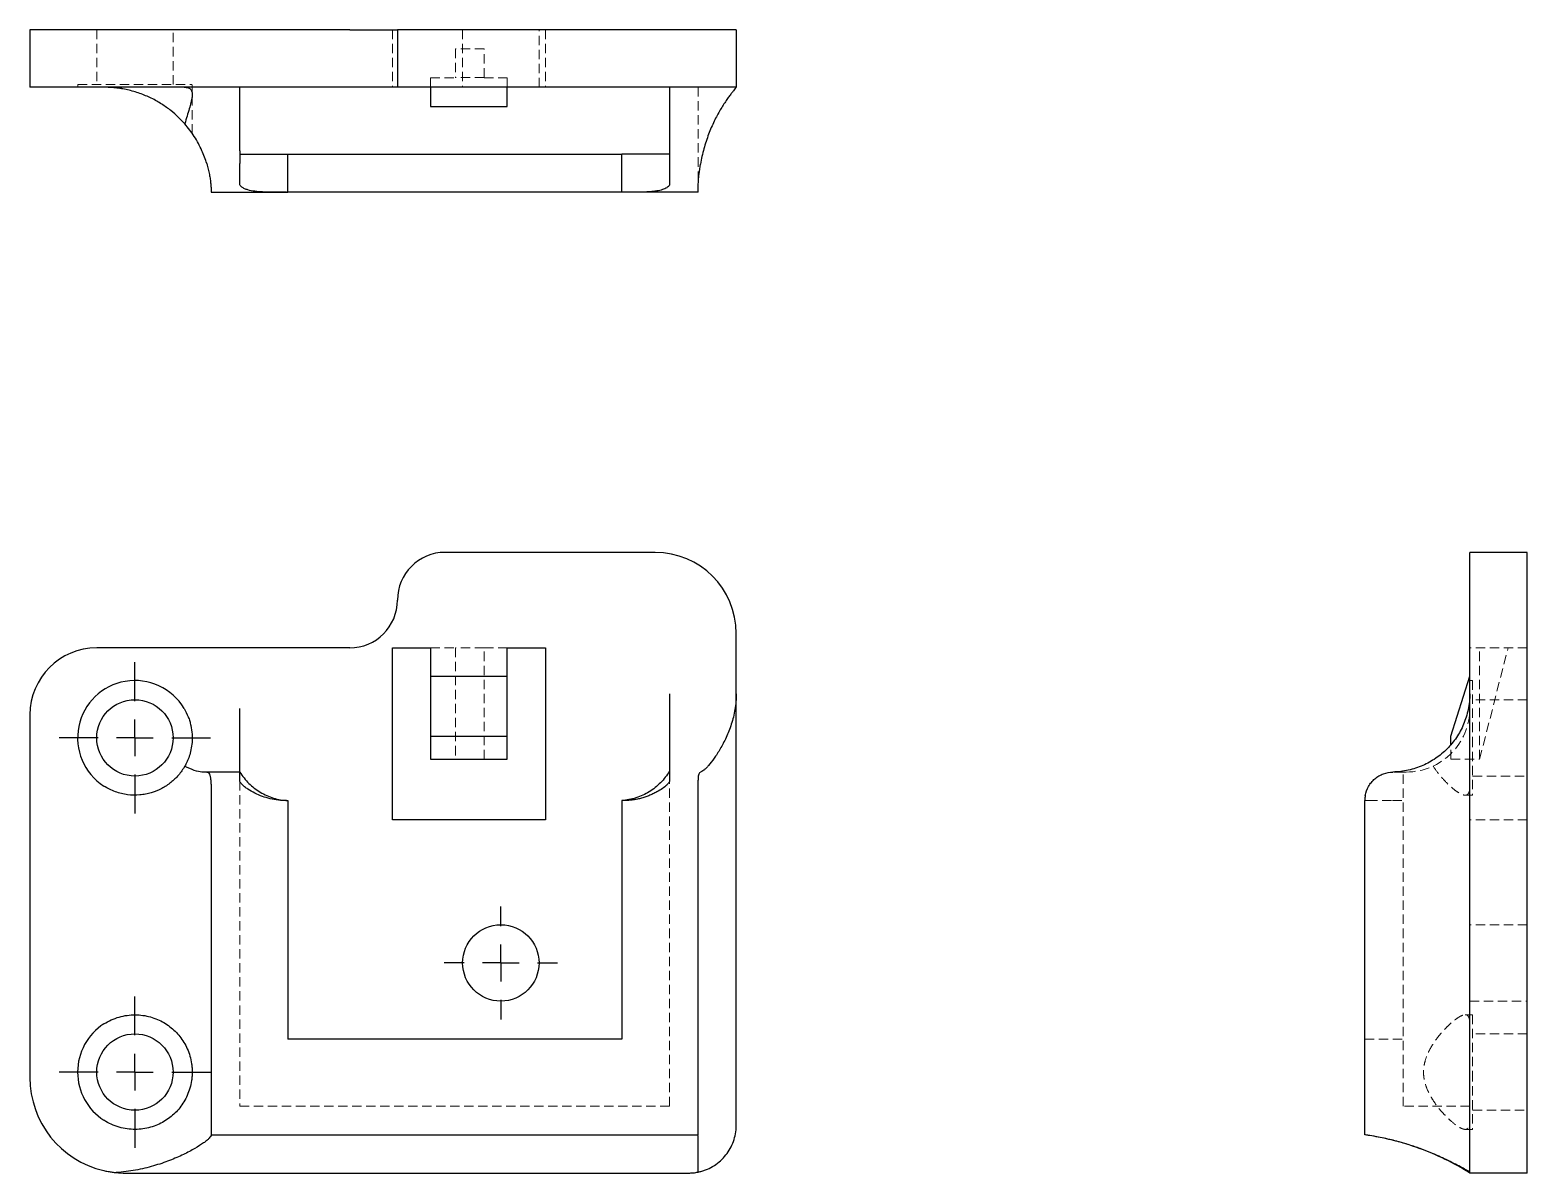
# Model space of a CAD drawing. Header units: millimetres. Extents: x 33 to 237, y 16 to 172.
import ezdxf

# ---------------------------------------------------------------- set-up
doc = ezdxf.new("R2010")
doc.units = ezdxf.units.MM
doc.linetypes.add('HIDDEN', pattern=[1.905, 1.27, -0.635])
doc.layers.add('10', color=7, linetype='Continuous')

# ---------------------------------------------------------------- blocks, each defined once
blk = doc.blocks.new('SW_CENTERMARKSYMBOL_0')
at = {"layer": '10', "color": 0}
for p, q in [((0, 5), (0, 10.29)), ((0, 0), (0, 2.5)), ((-5, 0), (-10.29, 0)), ((0, 0), (-2.5, 0)), ((0, 0), (0, -2.5)), ((0, 0), (2.5, 0)), ((5, 0), (10.29, 0)), ((0, -5), (0, -10.29))]:
    blk.add_line(p, q, dxfattribs=at)
blk = doc.blocks.new('SW_CENTERMARKSYMBOL_1')
at = {"layer": '10', "color": 0}
for p, q in [((0, 5), (0, 10.29)), ((0, 0), (0, 2.5)), ((-5, 0), (-10.29, 0)), ((0, 0), (-2.5, 0)), ((0, 0), (0, -2.5)), ((0, 0), (2.5, 0)), ((5, 0), (10.29, 0)), ((0, -5), (0, -10.29))]:
    blk.add_line(p, q, dxfattribs=at)
blk = doc.blocks.new('SW_CENTERMARKSYMBOL_2')
at = {"layer": '10', "color": 0}
for p, q in [((0, 5), (0, 7.69)), ((0, 0), (0, 2.5)), ((-5, 0), (-7.69, 0)), ((0, 0), (-2.5, 0)), ((0, 0), (0, -2.5)), ((0, 0), (2.5, 0)), ((5, 0), (7.69, 0)), ((0, -5), (0, -7.69))]:
    blk.add_line(p, q, dxfattribs=at)

msp = doc.modelspace()

# ---------------------------------------------------------------- linework, layer by layer
at = {"color": 7, "linetype": 'Continuous', "lineweight": 25}
for p, q in [((32.99, 171.54), (32.99, 163.75)), ((42.07, 171.54), (32.99, 171.54)), ((76.46, 171.54), (42.07, 171.54)), ((76.46, 171.54), (82.95, 171.54)), ((82.95, 171.54), (82.95, 163.75)), ((89.44, 171.54), (82.95, 171.54)), ((117.99, 171.54), (89.44, 171.54)), ((129.02, 171.54), (117.99, 171.54)), ((129.02, 171.54), (129.02, 163.75)), ((42.07, 163.75), (32.99, 163.75)), ((76.46, 163.75), (42.07, 163.75)), ((61.54, 155.12), (61.54, 163.75)), ((82.95, 163.75), (76.46, 163.75)), ((89.44, 163.75), (82.95, 163.75)), ((87.46, 163.75), (87.46, 161.15)), ((117.99, 163.75), (89.44, 163.75)), ((97.88, 161.15), (97.88, 163.75)), ((129.02, 163.75), (117.99, 163.75)), ((119.93, 163.75), (119.93, 154.67)), ((87.46, 161.15), (97.88, 161.15)), ((61.54, 155.12), (61.54, 154.67)), ((61.54, 154.67), (61.54, 153.37)), ((61.54, 154.67), (68.03, 154.67)), ((68.03, 153.37), (68.03, 154.67)), ((68.03, 154.67), (113.45, 154.67)), ((68.03, 149.94), (68.03, 153.37)), ((113.45, 153.22), (113.45, 154.67)), ((113.45, 149.94), (113.45, 153.22)), ((57.64, 149.47), (67.88, 149.47)), ((67.88, 149.47), (68.03, 149.47)), ((68.03, 149.47), (68.03, 149.94)), ((113.45, 149.47), (68.03, 149.47)), ((113.45, 149.47), (113.45, 149.94)), ((113.59, 149.47), (113.45, 149.47)), ((123.83, 149.47), (113.59, 149.47)), ((123.83, 149.47), (123.83, 149.53)), ((117.99, 100.54), (89.44, 100.54)), ((228.75, 89.51), (228.75, 100.54)), ((236.54, 100.54), (228.75, 100.54)), ((236.54, 89.51), (236.54, 100.54)), ((76.46, 87.56), (42.07, 87.56)), ((82.3, 87.56), (87.46, 87.56)), ((82.3, 64.2), (82.3, 87.56)), ((87.46, 87.56), (87.46, 83.73)), ((97.88, 87.56), (103.06, 87.56)), ((97.88, 83.73), (97.88, 87.56)), ((103.06, 87.56), (103.06, 64.2)), ((129.02, 81.33), (129.02, 89.51)), ((228.75, 81.33), (228.75, 89.51)), ((236.54, 22.68), (236.54, 89.51)), ((87.46, 83.73), (97.88, 83.73)), ((87.46, 83.73), (87.46, 75.55)), ((97.88, 75.55), (97.88, 83.73)), ((226.15, 75.55), (228.75, 83.73)), ((119.93, 81.33), (119.93, 70.8)), ((129.02, 22.68), (129.02, 81.33)), ((228.75, 22.68), (228.75, 81.33)), ((32.99, 78.48), (32.99, 29.16)), ((61.54, 70.69), (61.54, 79.32)), ((87.46, 75.55), (97.88, 75.55)), ((87.46, 75.55), (87.46, 72.44)), ((97.88, 72.44), (97.88, 75.55)), ((226.15, 74.37), (226.15, 75.55)), ((87.46, 72.44), (97.88, 72.44)), ((57.02, 70.69), (56.37, 70.69)), ((61.54, 70.69), (57.02, 70.69)), ((123.83, 66.8), (123.83, 67.47)), ((57.64, 66.8), (57.64, 21.38)), ((67.88, 66.8), (68.03, 66.8)), ((68.03, 66.8), (68.03, 34.36)), ((113.45, 66.8), (113.45, 34.36)), ((113.59, 66.8), (113.45, 66.8)), ((123.83, 21.38), (123.83, 66.8)), ((214.47, 21.38), (214.47, 66.8)), ((103.06, 64.2), (82.3, 64.2)), ((113.45, 34.36), (68.03, 34.36)), ((228.75, 22.31), (228.75, 22.68)), ((236.54, 16.19), (236.54, 22.68)), ((57.64, 21.38), (122.53, 21.38)), ((122.53, 21.38), (123.83, 21.38)), ((45.96, 16.19), (122.53, 16.19)), ((236.54, 16.19), (228.75, 16.19))]:
    msp.add_line(p, q, dxfattribs=at)
at = {"color": 7, "linetype": 'HIDDEN', "lineweight": 18}
for p, q in [((42.07, 171.54), (42.07, 164.14)), ((52.45, 164.14), (52.45, 171.54)), ((82.3, 171.54), (82.3, 163.75)), ((91.82, 171.54), (91.82, 163.75)), ((102.2, 163.75), (102.2, 171.54)), ((103.06, 171.54), (103.06, 163.75)), ((94.76, 168.96), (90.86, 168.96)), ((90.86, 168.96), (90.86, 165.05)), ((94.76, 165.05), (94.76, 168.96)), ((87.46, 165.05), (87.46, 163.75)), ((87.46, 165.05), (90.86, 165.05)), ((94.76, 165.08), (90.86, 165.08)), ((94.76, 165.05), (97.88, 165.05)), ((97.88, 165.05), (97.88, 163.75)), ((39.48, 164.14), (55.05, 164.14)), ((39.48, 164.14), (39.48, 163.75)), ((55.05, 162.76), (55.05, 164.14)), ((55.05, 157.47), (55.05, 162.76)), ((54.13, 158.65), (53.81, 159.01)), ((87.46, 87.56), (90.86, 87.56)), ((90.86, 87.56), (90.86, 72.44)), ((94.76, 87.56), (90.86, 87.56)), ((94.76, 72.44), (94.76, 87.56)), ((94.76, 87.56), (97.88, 87.56)), ((236.54, 87.56), (228.75, 87.56)), ((230.05, 72.44), (230.05, 87.56)), ((230.08, 72.44), (233.96, 87.56)), ((229.14, 83.11), (228.75, 83.11)), ((229.14, 83.11), (229.14, 75.33)), ((236.54, 80.52), (229.14, 80.52)), ((229.14, 75.33), (229.14, 67.54)), ((226.15, 72.44), (226.15, 74.37)), ((226.15, 72.44), (230.05, 72.44)), ((230.05, 72.44), (230.08, 72.44)), ((61.54, 69.46), (61.54, 25.27)), ((119.93, 70.69), (119.93, 70.8)), ((119.93, 25.27), (119.93, 69.45)), ((216.86, 70.39), (216.77, 70.34)), ((219.67, 70.69), (218.37, 70.69)), ((219.67, 25.27), (219.67, 70.8)), ((220.12, 70.69), (219.67, 70.69)), ((229.14, 70.14), (236.54, 70.14)), ((228.12, 67.54), (229.14, 67.54)), ((214.94, 66.8), (218.22, 66.8)), ((218.22, 66.8), (219.67, 66.8)), ((236.54, 64.2), (228.75, 64.2)), ((236.54, 49.93), (228.75, 49.93)), ((228.75, 39.55), (236.54, 39.55)), ((229.14, 37.69), (228.12, 37.69)), ((229.14, 37.69), (229.14, 29.91)), ((236.54, 35.1), (229.14, 35.1)), ((214.47, 34.36), (219.67, 34.36)), ((229.14, 29.91), (229.14, 22.12)), ((61.54, 25.27), (119.93, 25.27)), ((228.75, 25.27), (219.67, 25.27)), ((229.14, 24.72), (236.54, 24.72)), ((228.11, 22.12), (229.14, 22.12)), ((228.75, 18.19), (228.75, 16.52))]:
    msp.add_line(p, q, dxfattribs=at)
at = {"color": 7, "linetype": 'Continuous', "lineweight": 25}
for centre in [(47.26, 75.33), (97.01, 44.74), (47.26, 29.91)]:
    msp.add_circle(centre, 5.19, dxfattribs=at)
for centre, radius, start, end in [((43.05, 149.15), 14.6, 16.7914, 24.1351), ((89.44, 94.05), 6.49, 90, 180), ((117.99, 89.51), 11.03, 0, 90), ((76.46, 94.05), 6.49, 270, 0), ((42.07, 78.48), 9.08, 90, 180), ((47.26, 75.33), 7.79, 30.8702, 237.2344), ((218.37, 66.8), 3.89, 170.0031, 180), ((47.26, 29.91), 7.79, 122.7656, 237.2344), ((45.96, 29.16), 12.98, 180, 257.0135), ((122.53, 22.68), 6.49, 356.7849, 0)]:
    msp.add_arc(centre, radius, start, end, dxfattribs=at)
at = {"color": 7, "linetype": 'HIDDEN', "lineweight": 18}
msp.add_arc((220.12, 79.32), 8.63, 270, 0, dxfattribs=at)
at = {"color": 7, "linetype": 'Continuous', "lineweight": 25}
for points, knots in [([(54.04, 158.76), (53.79, 159.04), (53.5, 159.35), (52.87, 159.96), (52.52, 160.27), (51.77, 160.87), (51.35, 161.17), (50.46, 161.74), (49.99, 162.01), (49.24, 162.37), (48.98, 162.49), (48.45, 162.71), (48.18, 162.82), (47.37, 163.11), (46.82, 163.26), (45.98, 163.45), (45.7, 163.51), (45.14, 163.6), (44.87, 163.64), (44.33, 163.7), (44.07, 163.72), (43.55, 163.74), (43.29, 163.75), (43.05, 163.75)], [0, 0, 0, 0, 0.125, 0.125, 0.25, 0.25, 0.375, 0.375, 0.5, 0.5, 0.5625, 0.5625, 0.625, 0.625, 0.75, 0.75, 0.8125, 0.8125, 0.875, 0.875, 0.9375, 0.9375, 1, 1, 1, 1]), ([(53.95, 163.75), (54.16, 163.75), (54.35, 163.73), (54.58, 163.65), (54.65, 163.62), (54.77, 163.54), (54.82, 163.49), (54.95, 163.32), (55.01, 163.18), (55.04, 162.93), (55.05, 162.84), (55.05, 162.64), (55.04, 162.53), (55, 162.2), (54.95, 161.95), (54.81, 161.4), (54.73, 161.11), (54.55, 160.5), (54.45, 160.18), (54.24, 159.49), (54.14, 159.13), (54.04, 158.76)], [0, 0, 0, 0, 0.125, 0.125, 0.1875, 0.1875, 0.25, 0.25, 0.375, 0.375, 0.4375, 0.4375, 0.5, 0.5, 0.625, 0.625, 0.75, 0.75, 0.875, 0.875, 1, 1, 1, 1]), ([(129.02, 163.75), (129.02, 163.75), (128.95, 163.68), (128.78, 163.46), (128.71, 163.37), (128.54, 163.16), (128.45, 163.04), (128.24, 162.77), (128.13, 162.62), (127.89, 162.3), (127.77, 162.12), (127.38, 161.55), (127.11, 161.13), (126.56, 160.19), (126.28, 159.67), (125.75, 158.57), (125.5, 157.98), (125.14, 157.05), (125.03, 156.72), (124.81, 156.06), (124.71, 155.73), (124.43, 154.71), (124.27, 154.02), (124.15, 153.3)], [0, 0, 0, 0, 0.125, 0.125, 0.1875, 0.1875, 0.25, 0.25, 0.3125, 0.3125, 0.375, 0.375, 0.5, 0.5, 0.625, 0.625, 0.75, 0.75, 0.8125, 0.8125, 0.875, 0.875, 1, 1, 1, 1]), ([(56.37, 155.12), (56.07, 155.8), (55.72, 156.44), (54.94, 157.65), (54.5, 158.23), (54.04, 158.76)], [0, 0, 0, 0, 0.5, 0.5, 1, 1, 1, 1]), ([(57.02, 153.37), (57.1, 153.12), (57.17, 152.87), (57.29, 152.38), (57.34, 152.14), (57.43, 151.67), (57.47, 151.45), (57.53, 151.02), (57.55, 150.82), (57.59, 150.45), (57.6, 150.29), (57.62, 150), (57.63, 149.88), (57.64, 149.68), (57.64, 149.6), (57.64, 149.5), (57.64, 149.47), (57.64, 149.47)], [0, 0, 0, 0, 0.125, 0.125, 0.25, 0.25, 0.375, 0.375, 0.5, 0.5, 0.625, 0.625, 0.75, 0.75, 0.875, 0.875, 1, 1, 1, 1]), ([(61.54, 151.86), (61.54, 152.1), (61.54, 152.35), (61.54, 152.85), (61.54, 153.11), (61.54, 153.37)], [0, 0, 0, 0, 0.5, 0.5, 1, 1, 1, 1]), ([(119.93, 154.67), (119.59, 154.67), (119.19, 154.67), (118.5, 154.67), (118.25, 154.67), (117.73, 154.67), (117.46, 154.67), (116.9, 154.67), (116.61, 154.67), (116.01, 154.67), (115.7, 154.67), (114.76, 154.67), (114.11, 154.67), (113.45, 154.67)], [0, 0, 0, 0, 0.25, 0.25, 0.375, 0.375, 0.5, 0.5, 0.625, 0.625, 0.75, 0.75, 1, 1, 1, 1]), ([(119.93, 153.3), (119.93, 153.05), (119.93, 152.81), (119.93, 152.32), (119.93, 152.09), (119.93, 151.86)], [0, 0, 0, 0, 0.5, 0.5, 1, 1, 1, 1]), ([(123.83, 149.53), (123.83, 149.61), (123.83, 149.77), (123.83, 150.1), (123.84, 150.23), (123.85, 150.52), (123.86, 150.67), (123.88, 151.02), (123.89, 151.2), (123.92, 151.58), (123.94, 151.79), (124.01, 152.42), (124.07, 152.85), (124.15, 153.3)], [0, 0, 0, 0, 0.25, 0.25, 0.375, 0.375, 0.5, 0.5, 0.625, 0.625, 0.75, 0.75, 1, 1, 1, 1]), ([(67.88, 149.47), (67.5, 149.47), (67.13, 149.47), (66.39, 149.48), (66.02, 149.48), (65.3, 149.49), (64.94, 149.5), (64.24, 149.54), (63.9, 149.56), (63.24, 149.65), (62.92, 149.71), (62.47, 149.84), (62.32, 149.89), (62.04, 150.02), (61.91, 150.09), (61.74, 150.22), (61.69, 150.26), (61.6, 150.36), (61.56, 150.42), (61.54, 150.5), (61.54, 150.51), (61.54, 150.55), (61.54, 150.56), (61.54, 150.61), (61.54, 150.65), (61.54, 150.75), (61.54, 150.82), (61.54, 151.19), (61.54, 151.51), (61.54, 151.86)], [0, 0, 0, 0, 0.125, 0.125, 0.25, 0.25, 0.375, 0.375, 0.5, 0.5, 0.625, 0.625, 0.6875, 0.6875, 0.75, 0.75, 0.78125, 0.78125, 0.8125, 0.8125, 0.820312, 0.820312, 0.828125, 0.828125, 0.84375, 0.84375, 0.875, 0.875, 1, 1, 1, 1]), ([(119.93, 150.5), (119.93, 150.5), (119.93, 150.5), (119.93, 150.5), (119.93, 150.5), (119.93, 150.48), (119.91, 150.43), (119.82, 150.28), (119.52, 150.05), (118.97, 149.81), (118.32, 149.66), (117.69, 149.58), (117.14, 149.53), (116.58, 149.5), (116.01, 149.48), (115.42, 149.48), (114.83, 149.47), (114.21, 149.47), (113.8, 149.47), (113.59, 149.47)], [0, 0, 0, 0, 0.000047, 0.000252, 0.000831, 0.002979, 0.010269, 0.03278, 0.105656, 0.212538, 0.338442, 0.420918, 0.50275, 0.584291, 0.665898, 0.747927, 0.830728, 0.914643, 1, 1, 1, 1]), ([(129.02, 81.33), (129.02, 80.6), (128.95, 79.89), (128.78, 78.85), (128.71, 78.5), (128.54, 77.83), (128.45, 77.5), (128.24, 76.86), (128.13, 76.56), (127.89, 75.96), (127.77, 75.66), (127.38, 74.82), (127.11, 74.31), (126.56, 73.36), (126.28, 72.93), (125.75, 72.17), (125.5, 71.85), (125.14, 71.44), (125.03, 71.32), (124.81, 71.1), (124.71, 71.01), (124.43, 70.79), (124.27, 70.7), (124.15, 70.69)], [0, 0, 0, 0, 0.125, 0.125, 0.1875, 0.1875, 0.25, 0.25, 0.3125, 0.3125, 0.375, 0.375, 0.5, 0.5, 0.625, 0.625, 0.75, 0.75, 0.8125, 0.8125, 0.875, 0.875, 1, 1, 1, 1]), ([(228.75, 81.33), (228.75, 80.6), (228.68, 79.89), (228.46, 78.85), (228.37, 78.5), (228.16, 77.83), (228.04, 77.5), (227.77, 76.86), (227.62, 76.56), (227.3, 75.96), (227.12, 75.66), (226.55, 74.82), (226.13, 74.31), (225.19, 73.36), (224.67, 72.93), (223.57, 72.17), (222.98, 71.85), (222.05, 71.44), (221.72, 71.32), (221.06, 71.1), (220.73, 71.01), (219.71, 70.79), (219.02, 70.7), (218.3, 70.69)], [0, 0, 0, 0, 0.125, 0.125, 0.1875, 0.1875, 0.25, 0.25, 0.3125, 0.3125, 0.375, 0.375, 0.5, 0.5, 0.625, 0.625, 0.75, 0.75, 0.8125, 0.8125, 0.875, 0.875, 1, 1, 1, 1]), ([(53.95, 79.32), (54.16, 78.96), (54.35, 78.58), (54.58, 78), (54.65, 77.8), (54.77, 77.41), (54.82, 77.21), (54.95, 76.61), (55.01, 76.22), (55.04, 75.64), (55.05, 75.45), (55.05, 75.08), (55.04, 74.9), (55, 74.36), (54.95, 74.03), (54.81, 73.39), (54.73, 73.1), (54.55, 72.56), (54.45, 72.32), (54.24, 71.87), (54.14, 71.67), (54.04, 71.5)], [0, 0, 0, 0, 0.125, 0.125, 0.1875, 0.1875, 0.25, 0.25, 0.375, 0.375, 0.4375, 0.4375, 0.5, 0.5, 0.625, 0.625, 0.75, 0.75, 0.875, 0.875, 1, 1, 1, 1]), ([(54.04, 71.5), (53.79, 71.05), (53.5, 70.65), (52.87, 69.9), (52.52, 69.57), (51.77, 68.96), (51.35, 68.68), (50.46, 68.21), (49.99, 68.01), (49.24, 67.79), (48.98, 67.73), (48.45, 67.63), (48.18, 67.59), (47.37, 67.52), (46.82, 67.53), (45.98, 67.64), (45.7, 67.69), (45.14, 67.83), (44.87, 67.91), (44.33, 68.11), (44.07, 68.22), (43.55, 68.48), (43.29, 68.62), (43.05, 68.78)], [0, 0, 0, 0, 0.125, 0.125, 0.25, 0.25, 0.375, 0.375, 0.5, 0.5, 0.5625, 0.5625, 0.625, 0.625, 0.75, 0.75, 0.8125, 0.8125, 0.875, 0.875, 0.9375, 0.9375, 1, 1, 1, 1]), ([(56.37, 70.69), (56.07, 70.69), (55.72, 70.77), (54.94, 71.05), (54.5, 71.25), (54.04, 71.5)], [0, 0, 0, 0, 0.5, 0.5, 1, 1, 1, 1]), ([(57.02, 70.69), (57.1, 70.69), (57.17, 70.67), (57.29, 70.57), (57.34, 70.5), (57.43, 70.31), (57.47, 70.19), (57.53, 69.91), (57.55, 69.75), (57.59, 69.39), (57.6, 69.2), (57.62, 68.77), (57.63, 68.54), (57.64, 68.07), (57.64, 67.82), (57.64, 67.31), (57.64, 67.06), (57.64, 66.8)], [0, 0, 0, 0, 0.125, 0.125, 0.25, 0.25, 0.375, 0.375, 0.5, 0.5, 0.625, 0.625, 0.75, 0.75, 0.875, 0.875, 1, 1, 1, 1]), ([(61.54, 70.39), (61.54, 70.49), (61.54, 70.56), (61.54, 70.67), (61.54, 70.69), (61.54, 70.69)], [0, 0, 0, 0, 0.5, 0.5, 1, 1, 1, 1]), ([(61.54, 70.69), (61.88, 70.13), (62.29, 69.61), (63.22, 68.69), (63.74, 68.29), (64.87, 67.61), (65.47, 67.34), (66.72, 66.96), (67.37, 66.84), (68.03, 66.8)], [0, 0, 0, 0, 0.25, 0.25, 0.5, 0.5, 0.75, 0.75, 1, 1, 1, 1]), ([(67.88, 66.8), (67.5, 66.8), (67.13, 66.82), (66.39, 66.91), (66.02, 66.98), (65.3, 67.15), (64.94, 67.25), (64.24, 67.5), (63.9, 67.65), (63.24, 67.97), (62.92, 68.15), (62.47, 68.46), (62.32, 68.56), (62.04, 68.78), (61.91, 68.9), (61.74, 69.08), (61.69, 69.15), (61.6, 69.28), (61.56, 69.34), (61.54, 69.43), (61.54, 69.45), (61.54, 69.48), (61.54, 69.5), (61.54, 69.55), (61.54, 69.58), (61.54, 69.68), (61.54, 69.74), (61.54, 70.04), (61.54, 70.24), (61.54, 70.39)], [0, 0, 0, 0, 0.125, 0.125, 0.25, 0.25, 0.375, 0.375, 0.5, 0.5, 0.625, 0.625, 0.6875, 0.6875, 0.75, 0.75, 0.78125, 0.78125, 0.8125, 0.8125, 0.820312, 0.820312, 0.828125, 0.828125, 0.84375, 0.84375, 0.875, 0.875, 1, 1, 1, 1]), ([(119.93, 70.8), (119.59, 70.23), (119.19, 69.71), (118.5, 69), (118.25, 68.78), (117.73, 68.36), (117.46, 68.18), (116.9, 67.83), (116.61, 67.68), (116.01, 67.4), (115.7, 67.28), (114.76, 66.98), (114.11, 66.85), (113.45, 66.8)], [0, 0, 0, 0, 0.25, 0.25, 0.375, 0.375, 0.5, 0.5, 0.625, 0.625, 0.75, 0.75, 1, 1, 1, 1]), ([(119.93, 69.44), (119.93, 69.44), (119.93, 69.44), (119.93, 69.43), (119.93, 69.43), (119.93, 69.41), (119.91, 69.35), (119.82, 69.18), (119.52, 68.85), (118.97, 68.41), (118.32, 68.02), (117.69, 67.7), (117.14, 67.46), (116.58, 67.26), (116.01, 67.09), (115.42, 66.96), (114.83, 66.87), (114.21, 66.81), (113.8, 66.8), (113.59, 66.8)], [0, 0, 0, 0, 0.000047, 0.000252, 0.000831, 0.002979, 0.010269, 0.03278, 0.105656, 0.212538, 0.338442, 0.420918, 0.50275, 0.584291, 0.665898, 0.747927, 0.830728, 0.914643, 1, 1, 1, 1]), ([(119.93, 70.69), (119.93, 70.69), (119.93, 70.66), (119.93, 70.56), (119.93, 70.48), (119.93, 70.39)], [0, 0, 0, 0, 0.5, 0.5, 1, 1, 1, 1]), ([(123.83, 67.47), (123.83, 67.92), (123.83, 68.34), (123.83, 68.93), (123.84, 69.11), (123.85, 69.46), (123.86, 69.62), (123.88, 69.91), (123.89, 70.04), (123.92, 70.27), (123.94, 70.36), (124.01, 70.6), (124.07, 70.68), (124.15, 70.69)], [0, 0, 0, 0, 0.25, 0.25, 0.375, 0.375, 0.5, 0.5, 0.625, 0.625, 0.75, 0.75, 1, 1, 1, 1]), ([(214.53, 67.47), (214.61, 67.92), (214.77, 68.34), (215.1, 68.93), (215.23, 69.11), (215.52, 69.46), (215.67, 69.62), (216.02, 69.91), (216.2, 70.04), (216.58, 70.27), (216.79, 70.36), (217.42, 70.6), (217.85, 70.68), (218.3, 70.69)], [0, 0, 0, 0, 0.25, 0.25, 0.375, 0.375, 0.5, 0.5, 0.625, 0.625, 0.75, 0.75, 1, 1, 1, 1]), ([(43.05, 36.45), (43.69, 36.87), (44.37, 37.18), (45.46, 37.49), (45.82, 37.57), (46.55, 37.67), (46.91, 37.69), (47.64, 37.69), (48, 37.67), (48.69, 37.57), (49.03, 37.5), (49.69, 37.31), (50.01, 37.2), (50.63, 36.94), (50.92, 36.79), (51.48, 36.46), (51.75, 36.28), (52.26, 35.88), (52.5, 35.67), (52.95, 35.23), (53.17, 34.99), (53.56, 34.49), (53.75, 34.22), (54.09, 33.66), (54.24, 33.37), (54.52, 32.75), (54.64, 32.43), (54.84, 31.75), (54.91, 31.39), (54.99, 30.84), (55.01, 30.65), (55.04, 30.28), (55.05, 29.9), (55.04, 29.53), (55.01, 29.15), (54.99, 28.97), (54.91, 28.41), (54.83, 28.06), (54.63, 27.38), (54.51, 27.05), (54.24, 26.44), (54.09, 26.15), (53.75, 25.59), (53.56, 25.32), (53.16, 24.82), (52.95, 24.58), (52.5, 24.14), (52.26, 23.93), (51.75, 23.54), (51.48, 23.36), (50.64, 22.86), (50.03, 22.6), (49.04, 22.32), (48.7, 22.25), (48, 22.15), (47.65, 22.12), (46.93, 22.12), (46.55, 22.14), (45.82, 22.25), (45.46, 22.32), (44.75, 22.53), (44.39, 22.66), (43.7, 22.97), (43.37, 23.15), (43.05, 23.36)], [0, 0, 0, 0, 0.0625, 0.0625, 0.09375, 0.09375, 0.125, 0.125, 0.15625, 0.15625, 0.1875, 0.1875, 0.21875, 0.21875, 0.25, 0.25, 0.28125, 0.28125, 0.3125, 0.3125, 0.34375, 0.34375, 0.375, 0.375, 0.40625, 0.40625, 0.4375, 0.4375, 0.46875, 0.46875, 0.484375, 0.484375, 0.5, 0.515625, 0.515625, 0.53125, 0.53125, 0.5625, 0.5625, 0.59375, 0.59375, 0.625, 0.625, 0.65625, 0.65625, 0.6875, 0.6875, 0.71875, 0.71875, 0.75, 0.75, 0.8125, 0.8125, 0.84375, 0.84375, 0.875, 0.875, 0.90625, 0.90625, 0.9375, 0.9375, 0.96875, 0.96875, 1, 1, 1, 1]), ([(57.64, 21.38), (57.62, 21.25), (57.52, 21.1), (57.26, 20.82), (57.15, 20.72), (56.89, 20.51), (56.75, 20.39), (56.26, 20.04), (55.86, 19.79), (55.18, 19.39), (54.93, 19.25), (54.41, 18.98), (54.14, 18.84), (53.27, 18.43), (52.64, 18.15), (51.62, 17.76), (51.27, 17.63), (50.54, 17.38), (50.16, 17.27), (49, 16.93), (48.19, 16.74), (46.93, 16.51), (46.5, 16.44), (45.62, 16.33), (45.17, 16.28), (44.72, 16.25)], [0, 0, 0, 0, 0.125, 0.125, 0.1875, 0.1875, 0.25, 0.25, 0.375, 0.375, 0.4375, 0.4375, 0.5, 0.5, 0.625, 0.625, 0.6875, 0.6875, 0.75, 0.75, 0.875, 0.875, 0.9375, 0.9375, 1, 1, 1, 1]), ([(123.83, 16.32), (124, 16.35), (124.18, 16.4), (124.52, 16.5), (124.68, 16.55), (125.18, 16.74), (125.5, 16.9), (126.12, 17.26), (126.41, 17.46), (126.95, 17.92), (127.21, 18.17), (127.67, 18.71), (127.88, 18.99), (128.25, 19.6), (128.41, 19.91), (128.81, 20.91), (128.97, 21.6), (129.01, 22.31)], [0, 0, 0, 0, 0.0625, 0.0625, 0.125, 0.125, 0.25, 0.25, 0.375, 0.375, 0.5, 0.5, 0.625, 0.625, 0.75, 0.75, 1, 1, 1, 1]), ([(123.83, 16.32), (123.83, 16.5), (123.83, 16.91), (123.83, 17.54), (123.83, 18.16), (123.83, 18.72), (123.83, 19.26), (123.83, 19.75), (123.83, 20.17), (123.83, 20.53), (123.83, 20.83), (123.83, 21.07), (123.83, 21.22), (123.83, 21.29), (123.83, 21.31)], [0, 0, 0, 0, 0.076645, 0.169991, 0.267142, 0.361538, 0.450314, 0.555883, 0.649726, 0.732142, 0.826465, 0.905002, 0.97028, 1, 1, 1, 1]), ([(228.75, 16.19), (226.59, 17.54), (224.28, 18.66), (219.49, 20.41), (217, 21.03), (214.47, 21.38)], [0, 0, 0, 0, 0.5, 0.5, 1, 1, 1, 1]), ([(228.75, 16.32), (228.57, 16.42), (228.14, 16.66), (227.43, 17.06), (226.54, 17.53), (225.56, 18.01), (224.48, 18.51), (223.31, 19.02), (222.22, 19.43), (221.27, 19.77), (220.51, 20.02), (219.69, 20.27), (218.8, 20.52), (217.84, 20.76), (216.81, 20.98), (215.72, 21.19), (214.96, 21.31), (214.58, 21.36)], [0, 0, 0, 0, 0.041927, 0.095992, 0.162201, 0.240547, 0.312781, 0.397433, 0.494495, 0.543234, 0.596103, 0.6531, 0.714226, 0.779479, 0.848859, 0.922365, 1, 1, 1, 1]), ([(228.75, 16.32), (228.75, 16.35), (228.75, 16.4), (228.75, 16.5), (228.75, 16.55), (228.75, 16.74), (228.75, 16.9), (228.75, 17.26), (228.75, 17.46), (228.75, 17.92), (228.75, 18.17), (228.75, 18.71), (228.75, 18.99), (228.75, 19.6), (228.75, 19.91), (228.75, 20.91), (228.75, 21.6), (228.75, 22.31)], [0, 0, 0, 0, 0.0625, 0.0625, 0.125, 0.125, 0.25, 0.25, 0.375, 0.375, 0.5, 0.5, 0.625, 0.625, 0.75, 0.75, 1, 1, 1, 1]), ([(43.05, 16.52), (43.14, 16.5), (43.32, 16.46), (43.6, 16.4), (43.88, 16.36), (44.16, 16.31), (44.44, 16.28), (44.63, 16.26), (44.72, 16.25)], [0, 0, 0, 0, 0.166728, 0.333325, 0.499871, 0.666445, 0.833129, 1, 1, 1, 1]), ([(122.53, 16.19), (122.75, 16.19), (122.96, 16.2), (123.4, 16.24), (123.61, 16.28), (123.83, 16.32)], [0, 0, 0, 0, 0.5, 0.5, 1, 1, 1, 1]), ([(228.75, 16.19), (228.75, 16.19), (228.75, 16.2), (228.75, 16.24), (228.75, 16.28), (228.75, 16.32)], [0, 0, 0, 0, 0.5, 0.5, 1, 1, 1, 1])]:
    msp.add_open_spline(points, degree=3, knots=knots, dxfattribs=at)
at = {"color": 7, "linetype": 'HIDDEN', "lineweight": 18}
for points in [[(44.72, 163.65), (45.13, 163.72), (45.55, 163.75), (45.96, 163.75)], [(214.94, 66.8), (214.78, 66.8), (214.63, 66.8), (214.47, 66.8)]]:
    msp.add_open_spline(points, degree=3, dxfattribs=at)
for points, knots in [([(123.83, 163.75), (123.83, 163.42), (123.83, 162.69), (123.83, 161.53), (123.83, 160.27), (123.83, 159.01), (123.83, 157.7), (123.83, 156.36), (123.83, 155.04), (123.83, 153.75), (123.83, 152.53), (123.83, 151.38), (123.83, 150.45), (123.83, 149.89), (123.83, 149.66)], [0, 0, 0, 0, 0.075204, 0.166795, 0.262119, 0.354741, 0.441848, 0.545433, 0.637511, 0.718378, 0.810927, 0.887987, 0.952038, 1, 1, 1, 1]), ([(55.05, 157.47), (55.05, 157.47), (55.06, 157.44), (55.01, 157.52), (54.88, 157.7), (54.77, 157.85), (54.69, 157.96), (54.69, 157.96)], [0, 0, 0, 0, 0.015218, 0.37852, 0.68608, 0.999983, 1, 1, 1, 1]), ([(223.76, 71.5), (224.04, 71.05), (224.35, 70.65), (224.96, 69.9), (225.27, 69.57), (225.87, 68.96), (226.17, 68.68), (226.74, 68.21), (227.01, 68.01), (227.37, 67.79), (227.49, 67.73), (227.71, 67.63), (227.82, 67.59), (228.11, 67.52), (228.26, 67.53), (228.45, 67.64), (228.51, 67.69), (228.6, 67.83), (228.64, 67.91), (228.7, 68.11), (228.72, 68.22), (228.74, 68.48), (228.75, 68.62), (228.75, 68.78)], [0, 0, 0, 0, 0.125, 0.125, 0.25, 0.25, 0.375, 0.375, 0.5, 0.5, 0.5625, 0.5625, 0.625, 0.625, 0.75, 0.75, 0.8125, 0.8125, 0.875, 0.875, 0.9375, 0.9375, 1, 1, 1, 1]), ([(214.56, 67.57), (214.54, 67.47), (214.49, 67.21), (214.48, 66.96), (214.47, 66.81), (214.47, 66.8), (214.47, 66.8)], [0, 0, 0, 0, 0.1994951, 0.517792, 0.8411447, 1, 1, 1, 1]), ([(228.75, 36.45), (228.75, 36.87), (228.71, 37.18), (228.55, 37.49), (228.49, 37.57), (228.33, 37.67), (228.23, 37.69), (228.01, 37.69), (227.89, 37.67), (227.62, 37.57), (227.47, 37.5), (227.16, 37.31), (226.99, 37.2), (226.63, 36.94), (226.45, 36.79), (226.07, 36.46), (225.88, 36.28), (225.48, 35.88), (225.28, 35.67), (224.88, 35.23), (224.68, 34.99), (224.28, 34.49), (224.08, 34.22), (223.7, 33.66), (223.52, 33.37), (223.19, 32.75), (223.03, 32.43), (222.76, 31.75), (222.66, 31.39), (222.54, 30.84), (222.51, 30.65), (222.47, 30.28), (222.45, 29.9), (222.47, 29.53), (222.51, 29.15), (222.54, 28.97), (222.66, 28.41), (222.77, 28.06), (223.03, 27.38), (223.19, 27.05), (223.53, 26.44), (223.71, 26.15), (224.08, 25.59), (224.28, 25.32), (224.68, 24.82), (224.88, 24.58), (225.28, 24.14), (225.48, 23.93), (225.87, 23.54), (226.07, 23.36), (226.64, 22.86), (226.99, 22.6), (227.47, 22.32), (227.62, 22.25), (227.89, 22.15), (228.01, 22.12), (228.23, 22.12), (228.33, 22.14), (228.49, 22.25), (228.55, 22.32), (228.65, 22.53), (228.69, 22.66), (228.74, 22.97), (228.75, 23.15), (228.75, 23.36)], [0, 0, 0, 0, 0.0625, 0.0625, 0.09375, 0.09375, 0.125, 0.125, 0.15625, 0.15625, 0.1875, 0.1875, 0.21875, 0.21875, 0.25, 0.25, 0.28125, 0.28125, 0.3125, 0.3125, 0.34375, 0.34375, 0.375, 0.375, 0.40625, 0.40625, 0.4375, 0.4375, 0.46875, 0.46875, 0.484375, 0.484375, 0.5, 0.515625, 0.515625, 0.53125, 0.53125, 0.5625, 0.5625, 0.59375, 0.59375, 0.625, 0.625, 0.65625, 0.65625, 0.6875, 0.6875, 0.71875, 0.71875, 0.75, 0.75, 0.8125, 0.8125, 0.84375, 0.84375, 0.875, 0.875, 0.90625, 0.90625, 0.9375, 0.9375, 0.96875, 0.96875, 1, 1, 1, 1]), ([(228.75, 16.52), (228.75, 16.5), (228.75, 16.46), (228.74, 16.4), (228.73, 16.36), (228.71, 16.31), (228.68, 16.28), (228.66, 16.26), (228.65, 16.25)], [0, 0, 0, 0, 0.166728, 0.333325, 0.499871, 0.666445, 0.833129, 1, 1, 1, 1])]:
    msp.add_open_spline(points, degree=3, knots=knots, dxfattribs=at)
at = {"color": 7, "linetype": 'Continuous', "lineweight": 25}
for points in [[(119.93, 154.67), (119.93, 154.21), (119.93, 153.76), (119.93, 153.3)], [(119.93, 151.86), (119.93, 151.35), (119.94, 150.88), (119.93, 150.5)], [(119.93, 70.8), (119.93, 70.74), (119.93, 70.7), (119.93, 70.69)], [(119.93, 70.39), (119.93, 70.17), (119.94, 69.85), (119.93, 69.44)], [(123.83, 21.37), (123.83, 21.37), (123.83, 21.38), (123.83, 21.38)], [(123.83, 21.36), (123.83, 21.37), (123.83, 21.37), (123.83, 21.37)], [(214.58, 21.36), (214.54, 21.37), (214.51, 21.37), (214.47, 21.38)], [(44.72, 16.25), (45.13, 16.21), (45.55, 16.19), (45.96, 16.19)]]:
    msp.add_open_spline(points, degree=3, dxfattribs=at)

# ---------------------------------------------------------------- block references
at = {"layer": '10'}
for name, p in [('SW_CENTERMARKSYMBOL_0', (47.26, 75.33)), ('SW_CENTERMARKSYMBOL_2', (97.01, 44.74)), ('SW_CENTERMARKSYMBOL_1', (47.26, 29.91))]:
    msp.add_blockref(name, p, dxfattribs=at)

doc.saveas('drawing.dxf')
